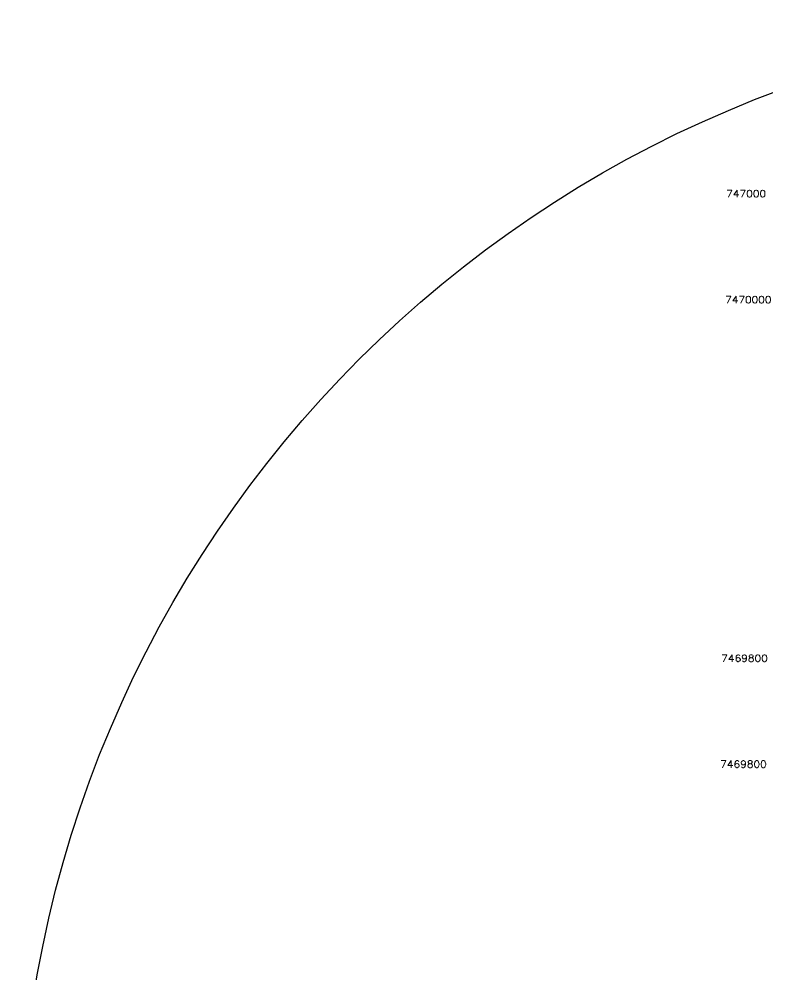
# Model space of a CAD drawing. Extents: x -2391 to 32076, y -11492 to 5852.
# Drawn here: x 4050.8 to 4372.7, y -1182.6 to -771.5 of the extents above; entities that cross this region are included whole.
import ezdxf

# ---------------------------------------------------------------- set-up
doc = ezdxf.new("R2010")
doc.units = 0
doc.header["$LTSCALE"] = 7
doc.layers.add('ALVE-CT', color=3, linetype='CONTINUOUS')
doc.layers.add('PDF_M1305 - TXT_MALHA_UTM', color=7, linetype='CONTINUOUS')

msp = doc.modelspace()

# ---------------------------------------------------------------- linework, layer by layer
at = {"layer": 'ALVE-CT'}
msp.add_circle((4550.796, -1271.53), 500, dxfattribs=at)
at = {"layer": 'PDF_M1305 - TXT_MALHA_UTM', "lineweight": 9}
for points in [[(4356.238, -848.211), (4357.678, -845.163), (4355.646, -845.163)], [(4359.964, -848.211), (4359.964, -845.163), (4358.524, -847.195), (4360.641, -847.195)], [(4361.911, -848.211), (4363.35, -845.163), (4361.403, -845.163)], [(4355.73, -893.845), (4357.17, -890.797), (4355.138, -890.797)], [(4359.456, -893.845), (4359.456, -890.797), (4358.016, -892.829), (4360.218, -892.829)], [(4361.487, -893.845), (4362.927, -890.797), (4360.895, -890.797)], [(4354.122, -1048.187), (4355.561, -1045.224), (4353.529, -1045.224)], [(4357.847, -1048.187), (4357.847, -1045.224), (4356.408, -1047.171), (4358.524, -1047.171)], [(4361.149, -1045.647), (4360.979, -1045.309), (4360.556, -1045.224), (4360.302, -1045.224), (4359.879, -1045.309), (4359.54, -1045.732), (4359.456, -1046.494), (4359.456, -1047.171), (4359.54, -1047.764), (4359.879, -1048.018), (4360.302, -1048.187), (4360.387, -1048.187), (4360.81, -1048.018), (4361.149, -1047.764), (4361.318, -1047.341), (4361.318, -1047.171), (4361.149, -1046.748), (4360.81, -1046.494), (4360.387, -1046.325), (4360.302, -1046.325), (4359.879, -1046.494), (4359.54, -1046.748), (4359.456, -1047.171)], [(4364.027, -1046.155), (4363.858, -1046.579), (4363.604, -1046.917), (4363.096, -1047.002), (4363.011, -1047.002), (4362.588, -1046.917), (4362.249, -1046.579), (4362.165, -1046.155), (4362.165, -1046.071), (4362.249, -1045.647), (4362.588, -1045.309), (4363.011, -1045.224), (4363.096, -1045.224), (4363.604, -1045.309), (4363.858, -1045.647), (4364.027, -1046.155), (4364.027, -1046.917), (4363.858, -1047.595), (4363.604, -1048.018), (4363.096, -1048.187), (4362.842, -1048.187), (4362.419, -1048.018), (4362.249, -1047.764)], [(4353.698, -1093.821), (4355.053, -1090.773), (4353.106, -1090.773)], [(4357.339, -1093.821), (4357.339, -1090.773), (4355.984, -1092.805), (4358.101, -1092.805)], [(4360.641, -1091.196), (4360.556, -1090.942), (4360.048, -1090.773), (4359.794, -1090.773), (4359.371, -1090.942), (4359.117, -1091.366), (4358.948, -1092.128), (4358.948, -1092.805), (4359.117, -1093.398), (4359.371, -1093.652), (4359.794, -1093.821), (4359.964, -1093.821), (4360.387, -1093.652), (4360.641, -1093.398), (4360.81, -1092.974), (4360.81, -1092.805), (4360.641, -1092.382), (4360.387, -1092.128), (4359.964, -1091.958), (4359.794, -1091.958), (4359.371, -1092.128), (4359.117, -1092.382), (4358.948, -1092.805)], [(4363.519, -1091.789), (4363.35, -1092.212), (4363.096, -1092.551), (4362.673, -1092.636), (4362.503, -1092.636), (4362.08, -1092.551), (4361.826, -1092.212), (4361.657, -1091.789), (4361.657, -1091.62), (4361.826, -1091.196), (4362.08, -1090.942), (4362.503, -1090.773), (4362.673, -1090.773), (4363.096, -1090.942), (4363.35, -1091.196), (4363.519, -1091.789), (4363.519, -1092.551), (4363.35, -1093.228), (4363.096, -1093.652), (4362.673, -1093.821), (4362.334, -1093.821), (4361.911, -1093.652), (4361.826, -1093.398)]]:
    msp.add_lwpolyline(points, dxfattribs=at)
for points in [[(4365.043, -845.163), (4364.62, -845.333), (4364.366, -845.756), (4364.197, -846.433), (4364.197, -846.941), (4364.366, -847.619), (4364.62, -848.042), (4365.043, -848.211), (4365.382, -848.211), (4365.805, -848.042), (4366.059, -847.619), (4366.229, -846.941), (4366.229, -846.433), (4366.059, -845.756), (4365.805, -845.333), (4365.382, -845.163)], [(4367.922, -845.163), (4367.499, -845.333), (4367.245, -845.756), (4367.075, -846.433), (4367.075, -846.941), (4367.245, -847.619), (4367.499, -848.042), (4367.922, -848.211), (4368.261, -848.211), (4368.684, -848.042), (4368.938, -847.619), (4369.107, -846.941), (4369.107, -846.433), (4368.938, -845.756), (4368.684, -845.333), (4368.261, -845.163)], [(4370.8, -845.163), (4370.377, -845.333), (4370.123, -845.756), (4369.954, -846.433), (4369.954, -846.941), (4370.123, -847.619), (4370.377, -848.042), (4370.8, -848.211), (4371.054, -848.211), (4371.478, -848.042), (4371.816, -847.619), (4371.901, -846.941), (4371.901, -846.433), (4371.816, -845.756), (4371.478, -845.333), (4371.054, -845.163)], [(4364.62, -890.797), (4364.197, -890.967), (4363.858, -891.39), (4363.773, -892.067), (4363.773, -892.491), (4363.858, -893.252), (4364.197, -893.676), (4364.62, -893.845), (4364.874, -893.845), (4365.297, -893.676), (4365.636, -893.252), (4365.721, -892.491), (4365.721, -892.067), (4365.636, -891.39), (4365.297, -890.967), (4364.874, -890.797)], [(4367.499, -890.797), (4367.075, -890.967), (4366.737, -891.39), (4366.567, -892.067), (4366.567, -892.491), (4366.737, -893.252), (4367.075, -893.676), (4367.499, -893.845), (4367.753, -893.845), (4368.176, -893.676), (4368.43, -893.252), (4368.599, -892.491), (4368.599, -892.067), (4368.43, -891.39), (4368.176, -890.967), (4367.753, -890.797)], [(4370.292, -890.797), (4369.869, -890.967), (4369.615, -891.39), (4369.446, -892.067), (4369.446, -892.491), (4369.615, -893.252), (4369.869, -893.676), (4370.292, -893.845), (4370.631, -893.845), (4371.054, -893.676), (4371.308, -893.252), (4371.478, -892.491), (4371.478, -892.067), (4371.308, -891.39), (4371.054, -890.967), (4370.631, -890.797)], [(4373.171, -890.797), (4372.748, -890.967), (4372.494, -891.39), (4372.324, -892.067), (4372.324, -892.491), (4372.494, -893.252), (4372.748, -893.676), (4373.171, -893.845), (4373.425, -893.845), (4373.933, -893.676), (4374.187, -893.252), (4374.356, -892.491), (4374.356, -892.067), (4374.187, -891.39), (4373.933, -890.967), (4373.425, -890.797)], [(4365.721, -1045.224), (4365.297, -1045.309), (4365.128, -1045.647), (4365.128, -1045.901), (4365.297, -1046.155), (4365.551, -1046.325), (4366.144, -1046.494), (4366.567, -1046.579), (4366.821, -1046.917), (4366.991, -1047.171), (4366.991, -1047.595), (4366.821, -1047.933), (4366.737, -1048.018), (4366.313, -1048.187), (4365.721, -1048.187), (4365.297, -1048.018), (4365.128, -1047.933), (4364.959, -1047.595), (4364.959, -1047.171), (4365.128, -1046.917), (4365.382, -1046.579), (4365.89, -1046.494), (4366.398, -1046.325), (4366.737, -1046.155), (4366.821, -1045.901), (4366.821, -1045.647), (4366.737, -1045.309), (4366.313, -1045.224)], [(4368.684, -1045.224), (4368.261, -1045.309), (4368.007, -1045.732), (4367.837, -1046.494), (4367.837, -1046.917), (4368.007, -1047.595), (4368.261, -1048.018), (4368.684, -1048.187), (4369.023, -1048.187), (4369.446, -1048.018), (4369.7, -1047.595), (4369.869, -1046.917), (4369.869, -1046.494), (4369.7, -1045.732), (4369.446, -1045.309), (4369.023, -1045.224)], [(4371.562, -1045.224), (4371.139, -1045.309), (4370.885, -1045.732), (4370.716, -1046.494), (4370.716, -1046.917), (4370.885, -1047.595), (4371.139, -1048.018), (4371.562, -1048.187), (4371.816, -1048.187), (4372.24, -1048.018), (4372.578, -1047.595), (4372.663, -1046.917), (4372.663, -1046.494), (4372.578, -1045.732), (4372.24, -1045.309), (4371.816, -1045.224)], [(4365.213, -1090.773), (4364.789, -1090.942), (4364.62, -1091.196), (4364.62, -1091.535), (4364.789, -1091.789), (4365.128, -1091.958), (4365.636, -1092.128), (4366.059, -1092.212), (4366.398, -1092.551), (4366.483, -1092.805), (4366.483, -1093.228), (4366.398, -1093.482), (4366.229, -1093.652), (4365.805, -1093.821), (4365.213, -1093.821), (4364.789, -1093.652), (4364.62, -1093.482), (4364.535, -1093.228), (4364.535, -1092.805), (4364.62, -1092.551), (4364.959, -1092.212), (4365.382, -1092.128), (4365.975, -1091.958), (4366.229, -1091.789), (4366.398, -1091.535), (4366.398, -1091.196), (4366.229, -1090.942), (4365.805, -1090.773)], [(4368.261, -1090.773), (4367.837, -1090.942), (4367.499, -1091.366), (4367.414, -1092.128), (4367.414, -1092.551), (4367.499, -1093.228), (4367.837, -1093.652), (4368.261, -1093.821), (4368.515, -1093.821), (4368.938, -1093.652), (4369.192, -1093.228), (4369.361, -1092.551), (4369.361, -1092.128), (4369.192, -1091.366), (4368.938, -1090.942), (4368.515, -1090.773)], [(4371.054, -1090.773), (4370.631, -1090.942), (4370.377, -1091.366), (4370.208, -1092.128), (4370.208, -1092.551), (4370.377, -1093.228), (4370.631, -1093.652), (4371.054, -1093.821), (4371.393, -1093.821), (4371.816, -1093.652), (4372.07, -1093.228), (4372.24, -1092.551), (4372.24, -1092.128), (4372.07, -1091.366), (4371.816, -1090.942), (4371.393, -1090.773)]]:
    msp.add_lwpolyline(points, close=True, dxfattribs=at)

doc.saveas('drawing.dxf')
